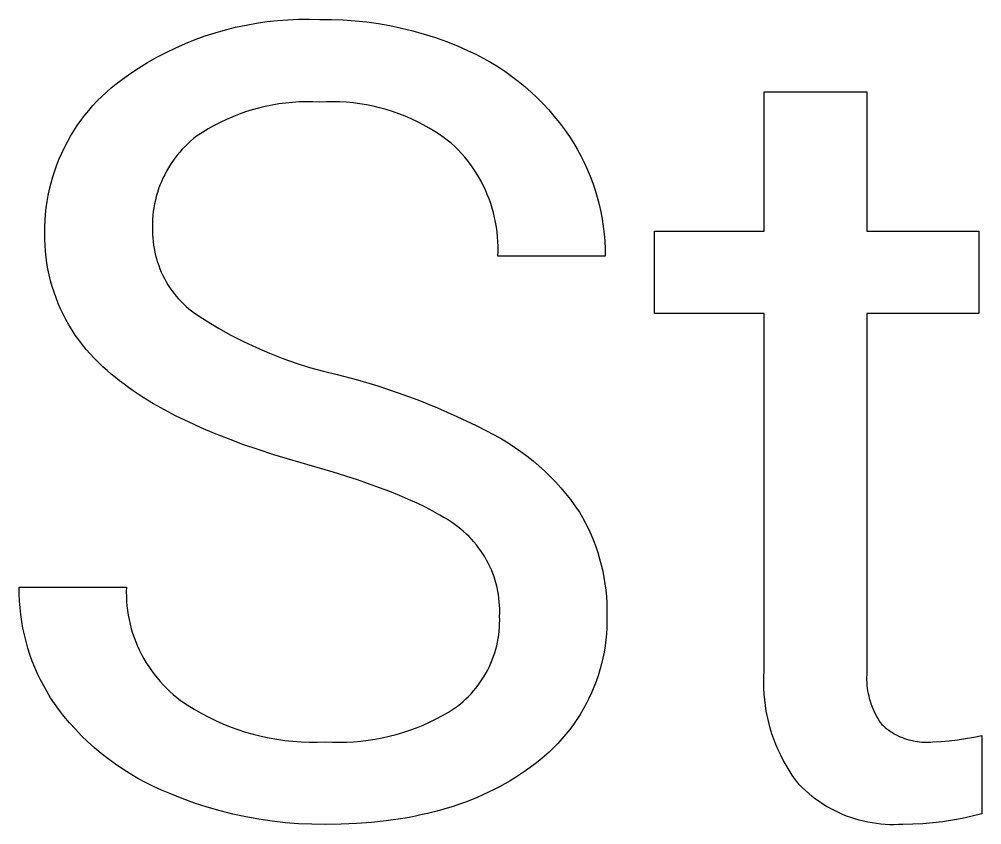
# Model space of a CAD drawing. Header units: millimetres. Extents: x -1480 to 5249, y -840 to 3860.
# Drawn here: x 3207.96 to 3255.1, y -545.49 to -506.05 of the extents above; entities that cross this region are included whole.
import ezdxf

# ---------------------------------------------------------------- set-up
doc = ezdxf.new("R2010")
doc.units = ezdxf.units.MM
doc.header["$MEASUREMENT"] = 0
doc.layers.add('Domyslna', color=7, linetype='Continuous', true_color=0x000000)

msp = doc.modelspace()

# ---------------------------------------------------------------- linework, layer by layer
at = {"layer": 'Domyslna'}
for p, q in [((3219.066, -506.329), (3219.576, -506.238)), ((3219.576, -506.238), (3220.09, -506.164)), ((3220.09, -506.164), (3220.605, -506.108)), ((3220.605, -506.108), (3221.122, -506.07)), ((3221.122, -506.07), (3221.64, -506.049)), ((3221.64, -506.049), (3222.158, -506.046)), ((3222.158, -506.046), (3222.677, -506.061)), ((3222.677, -506.061), (3223.253, -506.061)), ((3223.253, -506.061), (3223.829, -506.08)), ((3223.829, -506.08), (3224.405, -506.12)), ((3224.405, -506.12), (3224.978, -506.179)), ((3224.978, -506.179), (3225.549, -506.258)), ((3225.549, -506.258), (3226.117, -506.356)), ((3217.064, -506.865), (3217.558, -506.705)), ((3217.558, -506.705), (3218.056, -506.562)), ((3218.056, -506.562), (3218.559, -506.437)), ((3218.559, -506.437), (3219.066, -506.329)), ((3226.117, -506.356), (3226.682, -506.475)), ((3226.682, -506.475), (3227.241, -506.612)), ((3227.241, -506.612), (3227.796, -506.769)), ((3227.796, -506.769), (3228.345, -506.945)), ((3215.621, -507.443), (3216.096, -507.234)), ((3216.096, -507.234), (3216.577, -507.041)), ((3216.577, -507.041), (3217.064, -506.865)), ((3228.345, -506.945), (3228.888, -507.14)), ((3228.888, -507.14), (3229.424, -507.353)), ((3214.695, -507.909), (3215.154, -507.668)), ((3215.154, -507.668), (3215.621, -507.443)), ((3229.424, -507.353), (3229.952, -507.585)), ((3229.952, -507.585), (3230.323, -507.761)), ((3213.803, -508.437), (3214.245, -508.166)), ((3214.245, -508.166), (3214.695, -507.909)), ((3230.323, -507.761), (3230.688, -507.95)), ((3230.688, -507.95), (3231.046, -508.152)), ((3231.046, -508.152), (3231.397, -508.366)), ((3213.371, -508.724), (3213.803, -508.437)), ((3231.397, -508.366), (3231.741, -508.592)), ((3231.741, -508.592), (3232.076, -508.83)), ((3212.702, -509.214), (3212.949, -509.025)), ((3212.949, -509.025), (3213.371, -508.724)), ((3232.076, -508.83), (3232.403, -509.08)), ((3232.403, -509.08), (3232.721, -509.34)), ((3212.001, -509.827), (3212.228, -509.615)), ((3212.228, -509.615), (3212.462, -509.41)), ((3212.462, -509.41), (3212.702, -509.214)), ((3232.721, -509.34), (3233.03, -509.612)), ((3233.03, -509.612), (3233.329, -509.894)), ((3244.44, -516.418), (3244.44, -509.598)), ((3244.44, -509.598), (3249.475, -509.598)), ((3249.475, -509.598), (3249.475, -516.418)), ((3211.57, -510.274), (3211.782, -510.047)), ((3211.782, -510.047), (3212.001, -509.827)), ((3221.671, -510.095), (3221.337, -510.116)), ((3222.006, -510.086), (3221.671, -510.095)), ((3222.342, -510.089), (3222.006, -510.086)), ((3222.677, -510.103), (3222.342, -510.089)), ((3223.005, -510.088), (3222.677, -510.103)), ((3223.334, -510.084), (3223.005, -510.088)), ((3223.663, -510.092), (3223.334, -510.084)), ((3223.991, -510.111), (3223.663, -510.092)), ((3233.329, -509.894), (3233.618, -510.186)), ((3211.17, -510.749), (3211.366, -510.508)), ((3211.366, -510.508), (3211.57, -510.274)), ((3219.362, -510.482), (3219.043, -510.583)), ((3219.685, -510.393), (3219.362, -510.482)), ((3220.011, -510.314), (3219.685, -510.393)), ((3220.34, -510.248), (3220.011, -510.314)), ((3220.671, -510.192), (3220.34, -510.248)), ((3221.003, -510.148), (3220.671, -510.192)), ((3221.337, -510.116), (3221.003, -510.148)), ((3224.318, -510.142), (3223.991, -510.111)), ((3224.644, -510.184), (3224.318, -510.142)), ((3224.969, -510.238), (3224.644, -510.184)), ((3225.291, -510.302), (3224.969, -510.238)), ((3225.611, -510.378), (3225.291, -510.302)), ((3225.928, -510.465), (3225.611, -510.378)), ((3226.242, -510.563), (3225.928, -510.465)), ((3226.552, -510.672), (3226.242, -510.563)), ((3233.618, -510.186), (3233.897, -510.489)), ((3233.897, -510.489), (3234.165, -510.8)), ((3210.803, -511.25), (3210.982, -510.997)), ((3210.982, -510.997), (3211.17, -510.749)), ((3218.107, -510.95), (3217.804, -511.094)), ((3218.414, -510.817), (3218.107, -510.95)), ((3218.726, -510.694), (3218.414, -510.817)), ((3219.043, -510.583), (3218.726, -510.694)), ((3226.859, -510.792), (3226.552, -510.672)), ((3227.161, -510.922), (3226.859, -510.792)), ((3227.458, -511.063), (3227.161, -510.922)), ((3234.165, -510.8), (3234.423, -511.121)), ((3210.47, -511.775), (3210.632, -511.51)), ((3210.632, -511.51), (3210.803, -511.25)), ((3217.214, -511.413), (3216.928, -511.588)), ((3217.506, -511.249), (3217.214, -511.413)), ((3217.804, -511.094), (3217.506, -511.249)), ((3227.75, -511.214), (3227.458, -511.063)), ((3228.037, -511.375), (3227.75, -511.214)), ((3228.317, -511.546), (3228.037, -511.375)), ((3234.423, -511.121), (3234.669, -511.45)), ((3234.669, -511.45), (3234.903, -511.788)), ((3210.318, -512.046), (3210.47, -511.775)), ((3216.499, -511.891), (3216.355, -512.014)), ((3216.648, -511.773), (3216.499, -511.891)), ((3216.928, -511.588), (3216.648, -511.773)), ((3228.592, -511.726), (3228.317, -511.546)), ((3228.86, -511.917), (3228.592, -511.726)), ((3229.122, -512.116), (3228.86, -511.917)), ((3234.903, -511.788), (3235.1, -512.096)), ((3210.04, -512.602), (3210.174, -512.321)), ((3210.174, -512.321), (3210.318, -512.046)), ((3215.947, -512.412), (3215.821, -512.554)), ((3216.079, -512.275), (3215.947, -512.412)), ((3216.214, -512.142), (3216.079, -512.275)), ((3216.355, -512.014), (3216.214, -512.142)), ((3229.295, -512.279), (3229.122, -512.116)), ((3229.463, -512.447), (3229.295, -512.279)), ((3229.625, -512.621), (3229.463, -512.447)), ((3235.1, -512.096), (3235.286, -512.41)), ((3235.286, -512.41), (3235.461, -512.73)), ((3209.801, -513.175), (3209.916, -512.886)), ((3209.916, -512.886), (3210.04, -512.602)), ((3215.583, -512.85), (3215.472, -513.004)), ((3215.699, -512.7), (3215.583, -512.85)), ((3215.821, -512.554), (3215.699, -512.7)), ((3229.781, -512.801), (3229.625, -512.621)), ((3229.931, -512.986), (3229.781, -512.801)), ((3235.461, -512.73), (3235.625, -513.056)), ((3209.696, -513.468), (3209.801, -513.175)), ((3215.266, -513.323), (3215.171, -513.488)), ((3215.366, -513.162), (3215.266, -513.323)), ((3215.472, -513.004), (3215.366, -513.162)), ((3230.074, -513.175), (3229.931, -512.986)), ((3230.211, -513.37), (3230.074, -513.175)), ((3230.341, -513.569), (3230.211, -513.37)), ((3235.625, -513.056), (3235.777, -513.388)), ((3235.777, -513.388), (3235.918, -513.725)), ((3209.517, -514.062), (3209.602, -513.763)), ((3209.602, -513.763), (3209.696, -513.468)), ((3214.999, -513.826), (3214.921, -514)), ((3215.082, -513.656), (3214.999, -513.826)), ((3215.171, -513.488), (3215.082, -513.656)), ((3230.464, -513.772), (3230.341, -513.569)), ((3230.58, -513.98), (3230.464, -513.772)), ((3235.918, -513.725), (3236.047, -514.066)), ((3209.442, -514.364), (3209.517, -514.062)), ((3214.85, -514.176), (3214.785, -514.354)), ((3214.921, -514), (3214.85, -514.176)), ((3230.69, -514.191), (3230.58, -513.98)), ((3230.791, -514.406), (3230.69, -514.191)), ((3236.047, -514.066), (3236.164, -514.412)), ((3209.324, -514.974), (3209.378, -514.668)), ((3209.378, -514.668), (3209.442, -514.364)), ((3214.673, -514.718), (3214.626, -514.902)), ((3214.726, -514.535), (3214.673, -514.718)), ((3214.785, -514.354), (3214.726, -514.535)), ((3230.886, -514.624), (3230.791, -514.406)), ((3230.973, -514.845), (3230.886, -514.624)), ((3236.164, -514.412), (3236.269, -514.761)), ((3236.269, -514.761), (3236.361, -515.115)), ((3209.247, -515.59), (3209.28, -515.281)), ((3209.28, -515.281), (3209.324, -514.974)), ((3214.553, -515.274), (3214.525, -515.462)), ((3214.586, -515.087), (3214.553, -515.274)), ((3214.626, -514.902), (3214.586, -515.087)), ((3231.052, -515.069), (3230.973, -514.845)), ((3231.124, -515.296), (3231.052, -515.069)), ((3236.361, -515.115), (3236.441, -515.471)), ((3209.224, -515.9), (3209.247, -515.59)), ((3214.504, -515.651), (3214.49, -515.841)), ((3214.525, -515.462), (3214.504, -515.651)), ((3231.188, -515.525), (3231.124, -515.296)), ((3231.245, -515.756), (3231.188, -515.525)), ((3231.293, -515.989), (3231.245, -515.756)), ((3236.441, -515.471), (3236.509, -515.829)), ((3209.21, -516.521), (3209.212, -516.21)), ((3209.212, -516.21), (3209.224, -515.9)), ((3214.482, -516.031), (3214.481, -516.221)), ((3214.481, -516.221), (3214.486, -516.41)), ((3214.49, -515.841), (3214.482, -516.031)), ((3231.333, -516.223), (3231.293, -515.989)), ((3231.366, -516.459), (3231.333, -516.223)), ((3236.509, -515.829), (3236.564, -516.19)), ((3236.564, -516.19), (3236.607, -516.553)), ((3209.211, -516.815), (3209.21, -516.521)), ((3214.486, -516.41), (3214.489, -516.584)), ((3214.489, -516.584), (3214.499, -516.757)), ((3231.39, -516.696), (3231.366, -516.459)), ((3231.406, -516.933), (3231.39, -516.696)), ((3236.607, -516.553), (3236.637, -516.916)), ((3239.082, -520.46), (3239.082, -516.418)), ((3239.082, -516.418), (3244.44, -516.418)), ((3249.475, -516.418), (3254.968, -516.418)), ((3254.968, -516.418), (3254.968, -520.46)), ((3209.221, -517.108), (3209.211, -516.815)), ((3209.242, -517.401), (3209.221, -517.108)), ((3214.499, -516.757), (3214.514, -516.93)), ((3214.514, -516.93), (3214.535, -517.103)), ((3214.535, -517.103), (3214.563, -517.274)), ((3231.414, -517.17), (3231.406, -516.933)), ((3231.415, -517.408), (3231.414, -517.17)), ((3236.637, -516.916), (3236.654, -517.281)), ((3209.273, -517.693), (3209.242, -517.401)), ((3214.563, -517.274), (3214.596, -517.444)), ((3214.596, -517.444), (3214.635, -517.613)), ((3214.635, -517.613), (3214.68, -517.781)), ((3231.407, -517.646), (3231.415, -517.408)), ((3236.654, -517.281), (3236.658, -517.646)), ((3209.313, -517.984), (3209.273, -517.693)), ((3209.364, -518.274), (3209.313, -517.984)), ((3214.68, -517.781), (3214.731, -517.947)), ((3214.731, -517.947), (3214.788, -518.111)), ((3214.788, -518.111), (3214.85, -518.273)), ((3236.658, -517.646), (3231.407, -517.646)), ((3209.424, -518.561), (3209.364, -518.274)), ((3209.494, -518.847), (3209.424, -518.561)), ((3214.85, -518.273), (3214.918, -518.433)), ((3214.918, -518.433), (3214.992, -518.59)), ((3209.573, -519.129), (3209.494, -518.847)), ((3214.992, -518.59), (3215.071, -518.745)), ((3215.071, -518.745), (3215.155, -518.897)), ((3215.155, -518.897), (3215.245, -519.045)), ((3215.245, -519.045), (3215.339, -519.191)), ((3209.662, -519.409), (3209.573, -519.129)), ((3209.761, -519.686), (3209.662, -519.409)), ((3215.339, -519.191), (3215.439, -519.333)), ((3215.439, -519.333), (3215.544, -519.472)), ((3215.544, -519.472), (3215.653, -519.606)), ((3209.868, -519.959), (3209.761, -519.686)), ((3209.985, -520.229), (3209.868, -519.959)), ((3215.653, -519.606), (3215.767, -519.737)), ((3215.767, -519.737), (3215.885, -519.864)), ((3215.885, -519.864), (3216.008, -519.987)), ((3216.008, -519.987), (3216.135, -520.105)), ((3210.112, -520.494), (3209.985, -520.229)), ((3216.135, -520.105), (3216.266, -520.219)), ((3216.266, -520.219), (3216.401, -520.328)), ((3216.401, -520.328), (3216.54, -520.433)), ((3216.54, -520.433), (3217.123, -520.812)), ((3244.44, -520.46), (3239.082, -520.46)), ((3244.44, -537.958), (3244.44, -520.46)), ((3254.968, -520.46), (3249.475, -520.46)), ((3249.475, -520.46), (3249.475, -538.025)), ((3210.247, -520.755), (3210.112, -520.494)), ((3210.39, -521.011), (3210.247, -520.755)), ((3217.123, -520.812), (3217.719, -521.172)), ((3210.543, -521.262), (3210.39, -521.011)), ((3210.703, -521.508), (3210.543, -521.262)), ((3217.719, -521.172), (3218.327, -521.51)), ((3210.872, -521.748), (3210.703, -521.508)), ((3211.05, -521.983), (3210.872, -521.748)), ((3218.327, -521.51), (3218.946, -521.828)), ((3218.946, -521.828), (3219.575, -522.125)), ((3211.234, -522.211), (3211.05, -521.983)), ((3211.427, -522.433), (3211.234, -522.211)), ((3219.575, -522.125), (3220.215, -522.4)), ((3211.627, -522.648), (3211.427, -522.433)), ((3211.834, -522.856), (3211.627, -522.648)), ((3220.215, -522.4), (3220.863, -522.652)), ((3220.863, -522.652), (3221.519, -522.883)), ((3212.048, -523.057), (3211.834, -522.856)), ((3212.269, -523.251), (3212.048, -523.057)), ((3212.464, -523.421), (3212.269, -523.251)), ((3221.519, -522.883), (3222.183, -523.091)), ((3222.183, -523.091), (3222.854, -523.276)), ((3222.854, -523.276), (3223.531, -523.438)), ((3212.666, -523.588), (3212.464, -523.421)), ((3212.875, -523.755), (3212.666, -523.588)), ((3213.091, -523.919), (3212.875, -523.755)), ((3223.531, -523.438), (3224.533, -523.705)), ((3224.533, -523.705), (3225.527, -524.003)), ((3213.314, -524.082), (3213.091, -523.919)), ((3213.545, -524.244), (3213.314, -524.082)), ((3225.527, -524.003), (3226.512, -524.331)), ((3213.783, -524.403), (3213.545, -524.244)), ((3214.027, -524.561), (3213.783, -524.403)), ((3214.538, -524.872), (3214.027, -524.561)), ((3226.512, -524.331), (3227.486, -524.689)), ((3227.486, -524.689), (3228.448, -525.077)), ((3215.078, -525.176), (3214.538, -524.872)), ((3215.646, -525.473), (3215.078, -525.176)), ((3228.448, -525.077), (3229.398, -525.494)), ((3216.243, -525.764), (3215.646, -525.473)), ((3229.398, -525.494), (3230.335, -525.94)), ((3216.869, -526.048), (3216.243, -525.764)), ((3217.523, -526.326), (3216.869, -526.048)), ((3230.335, -525.94), (3231.257, -526.415)), ((3218.205, -526.596), (3217.523, -526.326)), ((3218.916, -526.86), (3218.205, -526.596)), ((3231.257, -526.415), (3231.586, -526.598)), ((3231.586, -526.598), (3231.909, -526.793)), ((3219.656, -527.118), (3218.916, -526.86)), ((3231.909, -526.793), (3232.224, -526.998)), ((3232.224, -526.998), (3232.534, -527.213)), ((3220.425, -527.368), (3219.656, -527.118)), ((3222.047, -527.849), (3220.425, -527.368)), ((3232.534, -527.213), (3232.835, -527.438)), ((3232.835, -527.438), (3233.13, -527.672)), ((3223.336, -528.225), (3222.047, -527.849)), ((3233.13, -527.672), (3233.417, -527.917)), ((3233.417, -527.917), (3233.695, -528.17)), ((3224.521, -528.603), (3223.336, -528.225)), ((3233.695, -528.17), (3233.965, -528.432)), ((3233.965, -528.432), (3234.226, -528.703)), ((3225.602, -528.982), (3224.521, -528.603)), ((3234.226, -528.703), (3234.479, -528.983)), ((3226.103, -529.172), (3225.602, -528.982)), ((3226.579, -529.363), (3226.103, -529.172)), ((3227.028, -529.554), (3226.579, -529.363)), ((3234.479, -528.983), (3234.722, -529.27)), ((3234.722, -529.27), (3234.956, -529.566)), ((3227.452, -529.745), (3227.028, -529.554)), ((3227.85, -529.937), (3227.452, -529.745)), ((3234.956, -529.566), (3235.18, -529.868)), ((3235.18, -529.868), (3235.394, -530.178)), ((3228.222, -530.129), (3227.85, -529.937)), ((3228.567, -530.322), (3228.222, -530.129)), ((3228.73, -530.418), (3228.567, -530.322)), ((3235.394, -530.178), (3235.551, -530.448)), ((3228.887, -530.515), (3228.73, -530.418)), ((3229.037, -530.612), (3228.887, -530.515)), ((3229.181, -530.709), (3229.037, -530.612)), ((3229.318, -530.805), (3229.181, -530.709)), ((3229.449, -530.902), (3229.318, -530.805)), ((3235.551, -530.448), (3235.699, -530.723)), ((3235.699, -530.723), (3235.838, -531.003)), ((3229.59, -531.014), (3229.449, -530.902)), ((3229.727, -531.13), (3229.59, -531.014)), ((3229.86, -531.252), (3229.727, -531.13)), ((3229.989, -531.377), (3229.86, -531.252)), ((3235.838, -531.003), (3235.967, -531.287)), ((3235.967, -531.287), (3236.087, -531.576)), ((3230.114, -531.507), (3229.989, -531.377)), ((3230.233, -531.641), (3230.114, -531.507)), ((3230.349, -531.78), (3230.233, -531.641)), ((3230.459, -531.922), (3230.349, -531.78)), ((3236.087, -531.576), (3236.197, -531.868)), ((3230.564, -532.068), (3230.459, -531.922)), ((3230.664, -532.217), (3230.564, -532.068)), ((3230.759, -532.37), (3230.664, -532.217)), ((3236.197, -531.868), (3236.297, -532.164)), ((3236.297, -532.164), (3236.388, -532.463)), ((3230.849, -532.526), (3230.759, -532.37)), ((3230.933, -532.685), (3230.849, -532.526)), ((3231.011, -532.847), (3230.933, -532.685)), ((3236.388, -532.463), (3236.468, -532.765)), ((3231.084, -533.012), (3231.011, -532.847)), ((3231.152, -533.178), (3231.084, -533.012)), ((3231.213, -533.348), (3231.152, -533.178)), ((3236.468, -532.765), (3236.538, -533.07)), ((3236.538, -533.07), (3236.598, -533.376)), ((3231.268, -533.519), (3231.213, -533.348)), ((3231.318, -533.692), (3231.268, -533.519)), ((3236.598, -533.376), (3236.648, -533.685)), ((3207.961, -534.192), (3207.959, -533.857)), ((3207.959, -533.857), (3213.207, -533.857)), ((3213.207, -533.857), (3213.202, -534.085)), ((3213.202, -534.085), (3213.206, -534.313)), ((3231.361, -533.866), (3231.318, -533.692)), ((3231.399, -534.042), (3231.361, -533.866)), ((3231.43, -534.22), (3231.399, -534.042)), ((3236.648, -533.685), (3236.687, -533.995)), ((3236.687, -533.995), (3236.716, -534.306)), ((3207.974, -534.528), (3207.961, -534.192)), ((3207.998, -534.862), (3207.974, -534.528)), ((3213.206, -534.313), (3213.217, -534.541)), ((3213.217, -534.541), (3213.236, -534.768)), ((3231.455, -534.398), (3231.43, -534.22)), ((3231.474, -534.577), (3231.455, -534.398)), ((3231.487, -534.756), (3231.474, -534.577)), ((3236.716, -534.306), (3236.734, -534.618)), ((3208.034, -535.196), (3207.998, -534.862)), ((3213.236, -534.768), (3213.263, -534.995)), ((3213.263, -534.995), (3213.298, -535.22)), ((3231.494, -534.936), (3231.487, -534.756)), ((3231.494, -535.116), (3231.494, -534.936)), ((3236.734, -534.618), (3236.743, -534.93)), ((3236.743, -534.93), (3236.74, -535.242)), ((3208.081, -535.528), (3208.034, -535.196)), ((3208.14, -535.858), (3208.081, -535.528)), ((3213.298, -535.22), (3213.341, -535.444)), ((3213.341, -535.444), (3213.391, -535.666)), ((3231.488, -535.296), (3231.494, -535.116)), ((3231.491, -535.475), (3231.488, -535.296)), ((3231.489, -535.655), (3231.491, -535.475)), ((3236.742, -535.541), (3236.735, -535.84)), ((3236.74, -535.242), (3236.742, -535.541)), ((3208.209, -536.187), (3208.14, -535.858)), ((3213.391, -535.666), (3213.449, -535.887)), ((3213.449, -535.887), (3213.514, -536.106)), ((3231.443, -536.191), (3231.464, -536.013)), ((3231.464, -536.013), (3231.48, -535.834)), ((3231.48, -535.834), (3231.489, -535.655)), ((3236.735, -535.84), (3236.717, -536.139)), ((3208.29, -536.512), (3208.209, -536.187)), ((3213.514, -536.106), (3213.587, -536.322)), ((3213.587, -536.322), (3213.668, -536.535)), ((3231.383, -536.544), (3231.416, -536.368)), ((3231.416, -536.368), (3231.443, -536.191)), ((3236.689, -536.437), (3236.65, -536.733)), ((3236.717, -536.139), (3236.689, -536.437)), ((3208.382, -536.835), (3208.29, -536.512)), ((3208.484, -537.154), (3208.382, -536.835)), ((3213.668, -536.535), (3213.755, -536.746)), ((3213.755, -536.746), (3213.85, -536.953)), ((3213.85, -536.953), (3213.952, -537.157)), ((3231.248, -537.065), (3231.299, -536.893)), ((3231.299, -536.893), (3231.344, -536.72)), ((3231.344, -536.72), (3231.383, -536.544)), ((3236.65, -536.733), (3236.602, -537.029)), ((3208.598, -537.47), (3208.484, -537.154)), ((3213.952, -537.157), (3214.061, -537.357)), ((3214.061, -537.357), (3214.177, -537.554)), ((3231.061, -537.57), (3231.129, -537.404)), ((3231.129, -537.404), (3231.192, -537.236)), ((3231.192, -537.236), (3231.248, -537.065)), ((3236.544, -537.322), (3236.476, -537.613)), ((3236.602, -537.029), (3236.544, -537.322)), ((3208.722, -537.782), (3208.598, -537.47)), ((3208.857, -538.089), (3208.722, -537.782)), ((3214.177, -537.554), (3214.3, -537.746)), ((3214.3, -537.746), (3214.429, -537.934)), ((3230.824, -538.053), (3230.909, -537.895)), ((3230.909, -537.895), (3230.988, -537.734)), ((3230.988, -537.734), (3231.061, -537.57)), ((3236.398, -537.902), (3236.31, -538.188)), ((3236.476, -537.613), (3236.398, -537.902)), ((3209.002, -538.392), (3208.857, -538.089)), ((3214.429, -537.934), (3214.565, -538.117)), ((3214.565, -538.117), (3214.707, -538.296)), ((3214.707, -538.296), (3214.854, -538.47)), ((3230.539, -538.51), (3230.639, -538.361)), ((3230.639, -538.361), (3230.734, -538.208)), ((3230.734, -538.208), (3230.824, -538.053)), ((3236.31, -538.188), (3236.212, -538.471)), ((3244.423, -538.524), (3244.427, -538.241)), ((3244.427, -538.241), (3244.44, -537.958)), ((3249.468, -538.154), (3249.465, -538.283)), ((3249.465, -538.283), (3249.466, -538.412)), ((3249.475, -538.025), (3249.468, -538.154)), ((3209.157, -538.689), (3209.002, -538.392)), ((3209.322, -538.981), (3209.157, -538.689)), ((3214.854, -538.47), (3215.008, -538.638)), ((3215.008, -538.638), (3215.168, -538.801)), ((3215.168, -538.801), (3215.333, -538.958)), ((3230.209, -538.935), (3230.324, -538.797)), ((3230.324, -538.797), (3230.434, -538.655)), ((3230.434, -538.655), (3230.539, -538.51)), ((3236.105, -538.75), (3235.989, -539.026)), ((3236.212, -538.471), (3236.105, -538.75)), ((3244.429, -538.807), (3244.423, -538.524)), ((3244.445, -539.089), (3244.429, -538.807)), ((3249.466, -538.412), (3249.472, -538.541)), ((3249.472, -538.541), (3249.482, -538.67)), ((3249.482, -538.67), (3249.496, -538.798)), ((3249.496, -538.798), (3249.514, -538.926)), ((3209.497, -539.267), (3209.322, -538.981)), ((3209.682, -539.547), (3209.497, -539.267)), ((3215.333, -538.958), (3215.503, -539.11)), ((3215.503, -539.11), (3215.679, -539.255)), ((3215.679, -539.255), (3215.859, -539.395)), ((3229.706, -539.446), (3229.838, -539.324)), ((3229.838, -539.324), (3229.966, -539.199)), ((3229.966, -539.199), (3230.09, -539.069)), ((3230.09, -539.069), (3230.209, -538.935)), ((3235.863, -539.297), (3235.729, -539.564)), ((3235.989, -539.026), (3235.863, -539.297)), ((3244.471, -539.371), (3244.445, -539.089)), ((3249.514, -538.926), (3249.537, -539.053)), ((3249.537, -539.053), (3249.565, -539.179)), ((3249.565, -539.179), (3249.596, -539.305)), ((3249.596, -539.305), (3249.632, -539.429)), ((3209.876, -539.821), (3209.682, -539.547)), ((3215.859, -539.395), (3216.187, -539.615)), ((3216.187, -539.615), (3216.523, -539.825)), ((3228.988, -539.967), (3229.285, -539.782)), ((3229.285, -539.782), (3229.429, -539.674)), ((3229.429, -539.674), (3229.569, -539.562)), ((3229.569, -539.562), (3229.706, -539.446)), ((3235.729, -539.564), (3235.585, -539.826)), ((3244.507, -539.652), (3244.471, -539.371)), ((3244.552, -539.932), (3244.507, -539.652)), ((3249.632, -539.429), (3249.672, -539.552)), ((3249.672, -539.552), (3249.716, -539.673)), ((3249.716, -539.673), (3249.764, -539.793)), ((3249.764, -539.793), (3249.816, -539.911)), ((3210.144, -540.162), (3209.876, -539.821)), ((3210.423, -540.493), (3210.144, -540.162)), ((3216.523, -539.825), (3216.865, -540.022)), ((3216.865, -540.022), (3217.214, -540.207)), ((3217.214, -540.207), (3217.569, -540.38)), ((3228.374, -540.306), (3228.684, -540.142)), ((3228.684, -540.142), (3228.988, -539.967)), ((3235.432, -540.084), (3235.271, -540.336)), ((3235.585, -539.826), (3235.432, -540.084)), ((3244.607, -540.209), (3244.552, -539.932)), ((3244.672, -540.485), (3244.607, -540.209)), ((3249.816, -539.911), (3249.872, -540.027)), ((3249.872, -540.027), (3249.932, -540.142)), ((3249.932, -540.142), (3249.996, -540.254)), ((3249.996, -540.254), (3250.063, -540.364)), ((3210.714, -540.814), (3210.423, -540.493)), ((3217.569, -540.38), (3217.93, -540.541)), ((3217.93, -540.541), (3218.297, -540.689)), ((3218.297, -540.689), (3218.668, -540.824)), ((3227.086, -540.858), (3227.415, -540.737)), ((3227.415, -540.737), (3227.74, -540.604)), ((3227.74, -540.604), (3228.059, -540.46)), ((3228.059, -540.46), (3228.374, -540.306)), ((3235.101, -540.582), (3234.923, -540.822)), ((3235.271, -540.336), (3235.101, -540.582)), ((3244.746, -540.758), (3244.672, -540.485)), ((3250.063, -540.364), (3250.134, -540.472)), ((3250.134, -540.472), (3250.209, -540.577)), ((3250.209, -540.577), (3250.29, -540.651)), ((3250.29, -540.651), (3250.372, -540.722)), ((3250.372, -540.722), (3250.458, -540.79)), ((3211.015, -541.126), (3210.714, -540.814)), ((3211.326, -541.427), (3211.015, -541.126)), ((3218.668, -540.824), (3219.044, -540.946)), ((3219.044, -540.946), (3219.424, -541.055)), ((3219.424, -541.055), (3219.807, -541.151)), ((3219.807, -541.151), (3220.194, -541.233)), ((3225.736, -541.233), (3226.078, -541.156)), ((3226.078, -541.156), (3226.417, -541.068)), ((3226.417, -541.068), (3226.754, -540.969)), ((3226.754, -540.969), (3227.086, -540.858)), ((3234.737, -541.056), (3234.543, -541.284)), ((3234.923, -540.822), (3234.737, -541.056)), ((3244.829, -541.029), (3244.746, -540.758)), ((3244.922, -541.296), (3244.829, -541.029)), ((3250.458, -540.79), (3250.545, -540.855)), ((3250.545, -540.855), (3250.635, -540.916)), ((3250.635, -540.916), (3250.727, -540.975)), ((3250.727, -540.975), (3250.821, -541.031)), ((3250.821, -541.031), (3250.917, -541.083)), ((3250.917, -541.083), (3251.014, -541.132)), ((3251.014, -541.132), (3251.113, -541.178)), ((3251.113, -541.178), (3251.214, -541.22)), ((3254.313, -541.27), (3254.71, -541.199)), ((3254.71, -541.199), (3255.103, -541.116)), ((3255.103, -541.116), (3255.103, -544.956)), ((3211.648, -541.717), (3211.326, -541.427)), ((3220.194, -541.233), (3220.583, -541.302)), ((3220.583, -541.302), (3220.974, -541.357)), ((3220.974, -541.357), (3221.367, -541.399)), ((3221.367, -541.399), (3221.761, -541.426)), ((3221.761, -541.426), (3222.156, -541.441)), ((3222.156, -541.441), (3222.551, -541.441)), ((3222.551, -541.441), (3222.946, -541.428)), ((3222.946, -541.428), (3223.297, -541.444)), ((3223.297, -541.444), (3223.647, -541.449)), ((3223.647, -541.449), (3223.998, -541.443)), ((3223.998, -541.443), (3224.348, -541.424)), ((3224.348, -541.424), (3224.697, -541.394)), ((3224.697, -541.394), (3225.045, -541.352)), ((3225.045, -541.352), (3225.392, -541.298)), ((3225.392, -541.298), (3225.736, -541.233)), ((3234.342, -541.505), (3234.133, -541.719)), ((3234.543, -541.284), (3234.342, -541.505)), ((3245.024, -541.56), (3244.922, -541.296)), ((3245.135, -541.82), (3245.024, -541.56)), ((3251.214, -541.22), (3251.316, -541.259)), ((3251.316, -541.259), (3251.419, -541.294)), ((3251.419, -541.294), (3251.524, -541.325)), ((3251.524, -541.325), (3251.629, -541.353)), ((3251.629, -541.353), (3251.736, -541.377)), ((3251.736, -541.377), (3251.843, -541.398)), ((3251.843, -541.398), (3251.951, -541.415)), ((3251.951, -541.415), (3252.059, -541.428)), ((3252.059, -541.428), (3252.168, -541.437)), ((3252.168, -541.437), (3252.277, -541.443)), ((3252.277, -541.443), (3252.386, -541.445)), ((3252.386, -541.445), (3252.495, -541.443)), ((3252.495, -541.443), (3252.604, -541.437)), ((3252.604, -541.437), (3252.712, -541.428)), ((3252.712, -541.428), (3253.114, -541.407)), ((3253.114, -541.407), (3253.515, -541.374)), ((3253.515, -541.374), (3253.915, -541.329)), ((3253.915, -541.329), (3254.313, -541.27)), ((3211.979, -541.996), (3211.648, -541.717)), ((3212.32, -542.264), (3211.979, -541.996)), ((3233.694, -542.126), (3233.464, -542.317)), ((3233.917, -541.926), (3233.694, -542.126)), ((3234.133, -541.719), (3233.917, -541.926)), ((3245.255, -542.077), (3245.135, -541.82)), ((3245.384, -542.329), (3245.255, -542.077)), ((3212.669, -542.52), (3212.32, -542.264)), ((3213.027, -542.764), (3212.669, -542.52)), ((3233.228, -542.501), (3232.986, -542.677)), ((3233.464, -542.317), (3233.228, -542.501)), ((3245.521, -542.576), (3245.384, -542.329)), ((3245.667, -542.819), (3245.521, -542.576)), ((3213.393, -542.995), (3213.027, -542.764)), ((3213.767, -543.214), (3213.393, -542.995)), ((3232.507, -543.015), (3232.26, -543.176)), ((3232.749, -542.849), (3232.507, -543.015)), ((3232.986, -542.677), (3232.749, -542.849)), ((3245.822, -543.056), (3245.667, -542.819)), ((3245.984, -543.288), (3245.822, -543.056)), ((3214.148, -543.42), (3213.767, -543.214)), ((3214.536, -543.614), (3214.148, -543.42)), ((3231.751, -543.481), (3231.489, -543.626)), ((3232.008, -543.331), (3231.751, -543.481)), ((3232.26, -543.176), (3232.008, -543.331)), ((3246.155, -543.514), (3245.984, -543.288)), ((3246.307, -543.667), (3246.155, -543.514)), ((3214.93, -543.793), (3214.536, -543.614)), ((3215.33, -543.96), (3214.93, -543.793)), ((3215.935, -544.203), (3215.33, -543.96)), ((3230.674, -544.027), (3230.393, -544.15)), ((3230.951, -543.899), (3230.674, -544.027)), ((3231.223, -543.765), (3230.951, -543.899)), ((3231.489, -543.626), (3231.223, -543.765)), ((3246.465, -543.816), (3246.307, -543.667)), ((3246.627, -543.959), (3246.465, -543.816)), ((3246.794, -544.096), (3246.627, -543.959)), ((3216.547, -544.425), (3215.935, -544.203)), ((3217.167, -544.627), (3216.547, -544.425)), ((3229.518, -544.485), (3229.217, -544.586)), ((3229.815, -544.379), (3229.518, -544.485)), ((3230.106, -544.267), (3229.815, -544.379)), ((3230.393, -544.15), (3230.106, -544.267)), ((3246.966, -544.228), (3246.794, -544.096)), ((3247.142, -544.354), (3246.966, -544.228)), ((3247.322, -544.474), (3247.142, -544.354)), ((3247.507, -544.588), (3247.322, -544.474)), ((3217.793, -544.807), (3217.167, -544.627)), ((3218.424, -544.966), (3217.793, -544.807)), ((3219.061, -545.104), (3218.424, -544.966)), ((3227.962, -544.935), (3227.636, -545.009)), ((3228.283, -544.856), (3227.962, -544.935)), ((3228.599, -544.771), (3228.283, -544.856)), ((3228.911, -544.681), (3228.599, -544.771)), ((3229.217, -544.586), (3228.911, -544.681)), ((3247.695, -544.695), (3247.507, -544.588)), ((3247.886, -544.796), (3247.695, -544.695)), ((3248.081, -544.891), (3247.886, -544.796)), ((3248.279, -544.978), (3248.081, -544.891)), ((3248.479, -545.06), (3248.279, -544.978)), ((3255.103, -544.956), (3254.629, -545.074)), ((3219.702, -545.22), (3219.061, -545.104)), ((3220.347, -545.314), (3219.702, -545.22)), ((3220.994, -545.386), (3220.347, -545.314)), ((3221.644, -545.436), (3220.994, -545.386)), ((3222.295, -545.464), (3221.644, -545.436)), ((3224.478, -545.426), (3223.722, -545.459)), ((3225.215, -545.371), (3224.478, -545.426)), ((3225.931, -545.295), (3225.215, -545.371)), ((3226.628, -545.197), (3225.931, -545.295)), ((3226.969, -545.14), (3226.628, -545.197)), ((3227.305, -545.077), (3226.969, -545.14)), ((3227.636, -545.009), (3227.305, -545.077)), ((3248.683, -545.134), (3248.479, -545.06)), ((3248.889, -545.201), (3248.683, -545.134)), ((3249.096, -545.262), (3248.889, -545.201)), ((3249.306, -545.315), (3249.096, -545.262)), ((3249.518, -545.361), (3249.306, -545.315)), ((3249.731, -545.4), (3249.518, -545.361)), ((3249.945, -545.432), (3249.731, -545.4)), ((3250.16, -545.456), (3249.945, -545.432)), ((3250.376, -545.474), (3250.16, -545.456)), ((3252.217, -545.434), (3251.729, -545.459)), ((3252.703, -545.392), (3252.217, -545.434)), ((3253.188, -545.336), (3252.703, -545.392)), ((3253.671, -545.264), (3253.188, -545.336)), ((3254.152, -545.176), (3253.671, -545.264)), ((3254.629, -545.074), (3254.152, -545.176)), ((3222.946, -545.469), (3222.295, -545.464)), ((3223.722, -545.459), (3222.946, -545.469)), ((3250.592, -545.484), (3250.376, -545.474)), ((3250.808, -545.486), (3250.592, -545.484)), ((3251.025, -545.481), (3250.808, -545.486)), ((3251.241, -545.469), (3251.025, -545.481)), ((3251.729, -545.459), (3251.241, -545.469))]:
    msp.add_line(p, q, dxfattribs=at)

doc.saveas('drawing.dxf')
